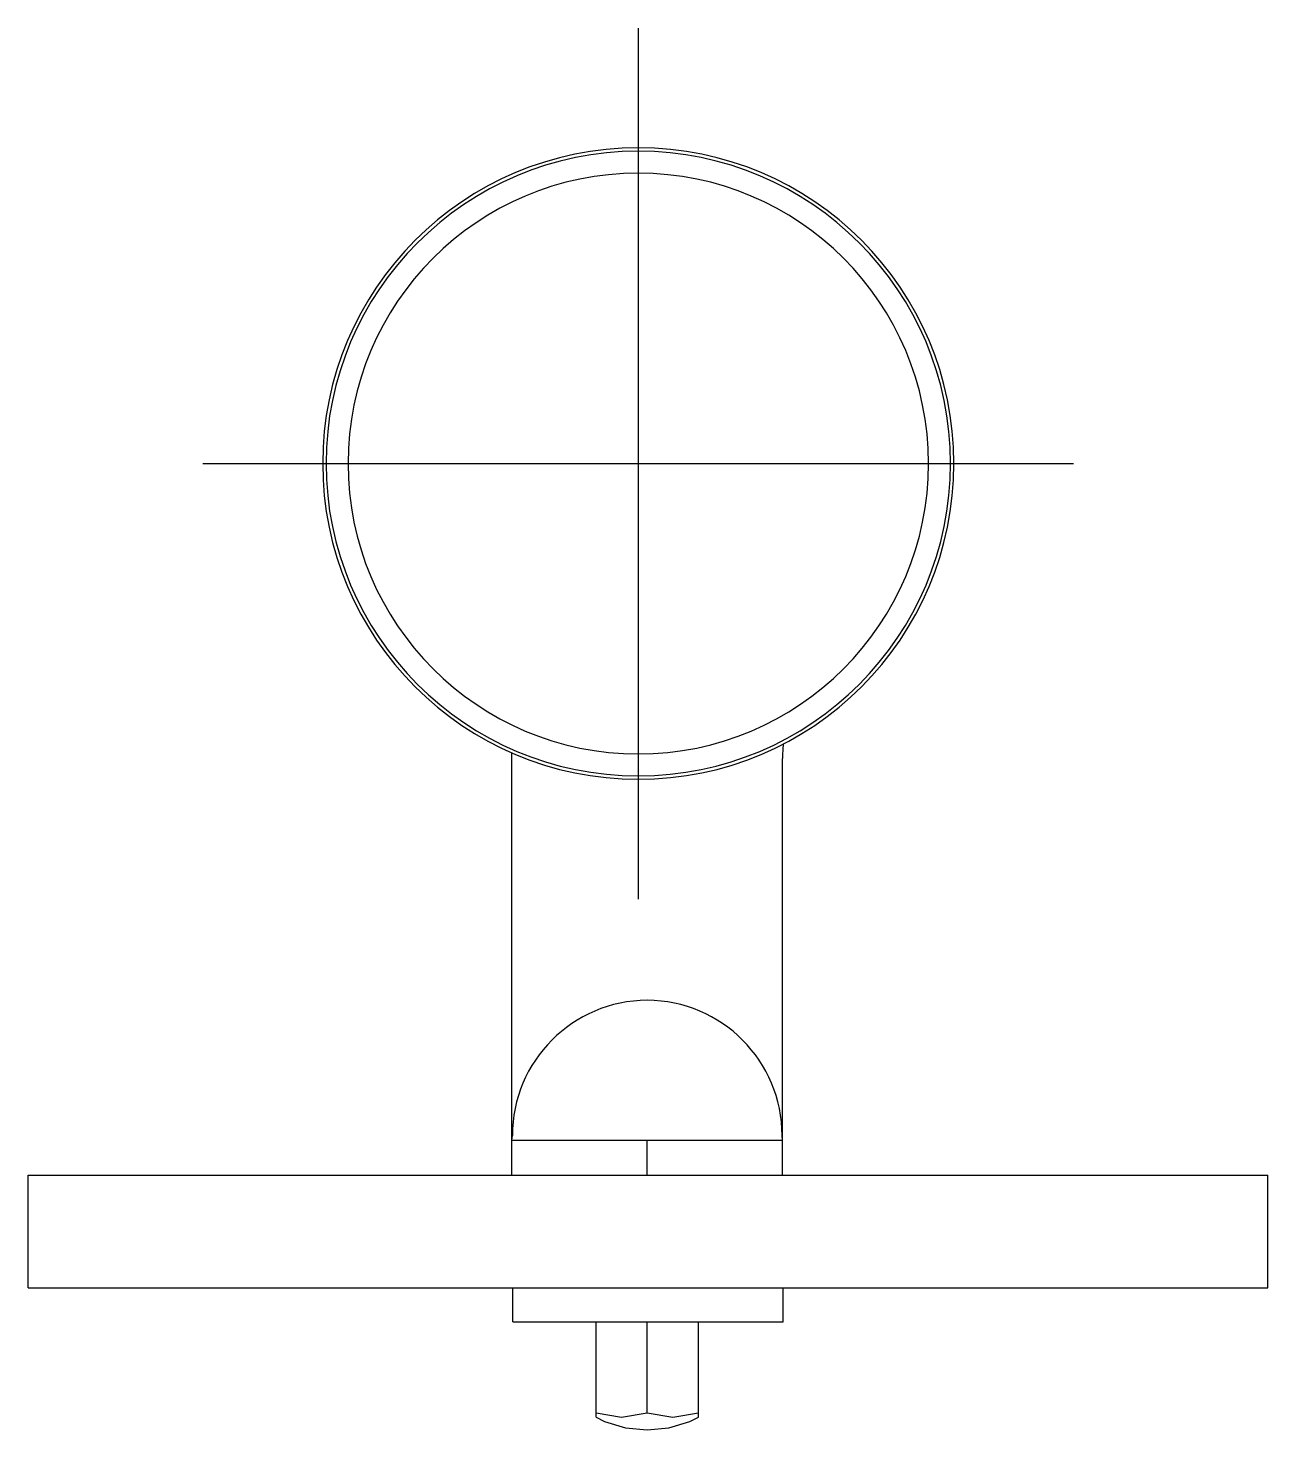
# Model space of a CAD drawing. Extents: x -629.069 to -628.959, y 0.572 to 0.696.
import ezdxf

# ---------------------------------------------------------------- set-up
doc = ezdxf.new("R2010")
doc.units = 0
doc.header["$LTSCALE"] = 0.2
doc.header["$MEASUREMENT"] = 0
doc.linetypes.add('AXES', pattern=[0.54, 0.3, -0.08, 0.08, -0.08])
doc.linetypes.add('CONTINU', pattern=[0])
doc.layers.get('0').update_dxf_attribs({"linetype": 'CONTINUOUS'})
doc.layers.add('DECA_EIXOS', color=5, linetype='AXES')

msp = doc.modelspace()

# ---------------------------------------------------------------- linework, layer by layer
at = {"linetype": 'CONTINU'}
for points in [[(-629.01437, 0.68572, 1), (-629.01437, 0.62972)], [(-629.01437, 0.68542, 1), (-629.01437, 0.63002)], [(-629.01437, 0.62972, 1), (-629.01437, 0.68572)], [(-629.01437, 0.63002, 1), (-629.01437, 0.68542)], [(-629.01437, 0.68347, 1), (-629.01437, 0.63197)], [(-629.01437, 0.63197, 1), (-629.01437, 0.68347)], [(-629.00151, 0.63285, 0.026947), (-629.00158, 0.63156)], [(-629.02558, 0.63156, 0.010462), (-629.02559, 0.63206)], [(-629.01358, 0.61012, 0.413371), (-629.02554, 0.59812)], [(-629.00161, 0.59812, 0.413361), (-629.01358, 0.61012)]]:
    msp.add_lwpolyline(points, format="xyb", dxfattribs=at)
for points in [[(-629.02558, 0.59462), (-629.02558, 0.63156)], [(-629.00158, 0.59462), (-629.00158, 0.63156)], [(-629.02558, 0.59772), (-629.02554, 0.59812)], [(-629.00158, 0.59772), (-629.00161, 0.59812)], [(-629.02558, 0.59772), (-629.01607, 0.59772)], [(-629.01607, 0.59772), (-629.00961, 0.59772)], [(-629.01358, 0.59462), (-629.01358, 0.59772)], [(-629.00961, 0.59772), (-629.00158, 0.59772)], [(-629.06851, 0.58462), (-629.06851, 0.59462)], [(-629.06851, 0.59462), (-628.95851, 0.59462)], [(-628.95851, 0.58462), (-628.95851, 0.59462)], [(-629.06851, 0.58462), (-628.95851, 0.58462)], [(-629.02551, 0.58162), (-629.02551, 0.58462)], [(-629.00151, 0.58162), (-629.00151, 0.58462)], [(-629.02551, 0.58162), (-629.00151, 0.58162)], [(-629.01812, 0.57316), (-629.01812, 0.58162)], [(-629.01358, 0.57353), (-629.01358, 0.58162)], [(-629.00903, 0.57316), (-629.00903, 0.58162)], [(-629.01812, 0.57353), (-629.01585, 0.57316)], [(-629.01812, 0.57316), (-629.01736, 0.57276)], [(-629.01585, 0.57316), (-629.01358, 0.57353)], [(-629.01358, 0.57353), (-629.0113, 0.57316)], [(-629.0113, 0.57316), (-629.00903, 0.57353)], [(-629.00979, 0.57276), (-629.00903, 0.57316)], [(-629.01736, 0.57276), (-629.0155, 0.5722)], [(-629.0155, 0.5722), (-629.01358, 0.57202)], [(-629.01358, 0.57202), (-629.01165, 0.5722)], [(-629.01165, 0.5722), (-629.00979, 0.57276)]]:
    msp.add_lwpolyline(points, dxfattribs=at)
at = {"layer": 'DECA_EIXOS'}
for points in [[(-629.01437, 0.69634), (-629.01437, 0.61909)], [(-629.053, 0.65772), (-628.97575, 0.65772)]]:
    msp.add_lwpolyline(points, dxfattribs=at)

doc.saveas('drawing.dxf')
